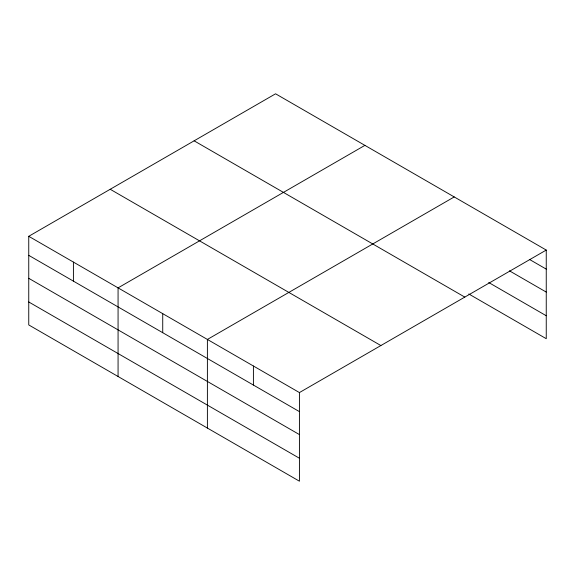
<?xml version="1.0" encoding="UTF-8"?>
<svg xmlns="http://www.w3.org/2000/svg" width="575" height="575" viewBox="0 0 575 575"><rect width="100%" height="100%" fill="white"/><g stroke="black" fill="none" stroke-linecap="round" stroke-linejoin="round"><path stroke-width="0.86" d="M299.424 434.585L299.424 392.574L28.75 236.303L28.75 324.933L299.424 481.203L299.424 434.585L28.75 278.314M468.79 293.976L546.25 338.697L546.25 250.068L275.576 93.797L28.75 236.303M364.902 145.367L118.069 287.874L118.069 376.503M454.221 196.938L207.395 339.444L207.395 428.066M299.424 392.574L546.25 250.068M529.381 259.382L546.25 269.122M509.436 270.825L546.25 292.078M488.736 282.526L546.25 315.74M194.127 140.825L464.794 297.095M110.206 189.276L380.873 345.546M28.75 255.35L299.424 411.628M28.75 301.968L299.424 458.239M253.41 366.009L253.41 385.056M162.732 313.655L162.732 332.709M73.413 262.085L73.413 281.139"/></g></svg>
